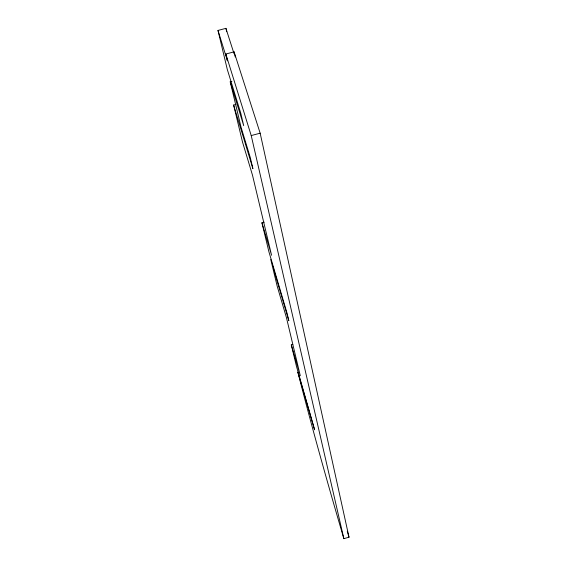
<?xml version="1.0" encoding="UTF-8"?>
<svg xmlns="http://www.w3.org/2000/svg" width="567" height="567" viewBox="0 0 567 567"><rect width="100%" height="100%" fill="white"/><g stroke="black" fill="none" stroke-linecap="round" stroke-linejoin="round"><path stroke-width="0.85" d="M292.792 344.481L291.303 344.885L296.449 366.296L314.593 429.793L297.866 372.186C312.013 427.993 327.655 483.389 343.857 538.65L349.01 537.204L260.161 133.188L234.079 51.852L225.836 54.028L227.452 60.889L217.99 30.434L225.928 28.35L234.029 53.659M291.303 344.885L300.283 375.708L286.47 317.761L277.143 286.009L270.771 259.516L288.83 320.716L287.008 313.019L268.871 251.628L261.933 222.781L264.208 222.172M225.836 54.028L251.224 135.57L260.161 133.188M235.915 104.434L233.611 105.044L252.903 168.633L250.295 157.576L241.039 127.15L230.223 81.783L231.903 81.336M230.223 81.783L243.704 125.661L240.777 113.216L227.261 69.33L217.99 30.434M261.933 222.781L271.579 255.285L252.478 175.132L242.513 142.062L233.611 105.044M347.28 531.286L349.01 537.204M251.224 135.57L343.857 538.65M225.928 28.35L226.708 31.738M234.079 51.852L235.255 57.005"/></g></svg>
